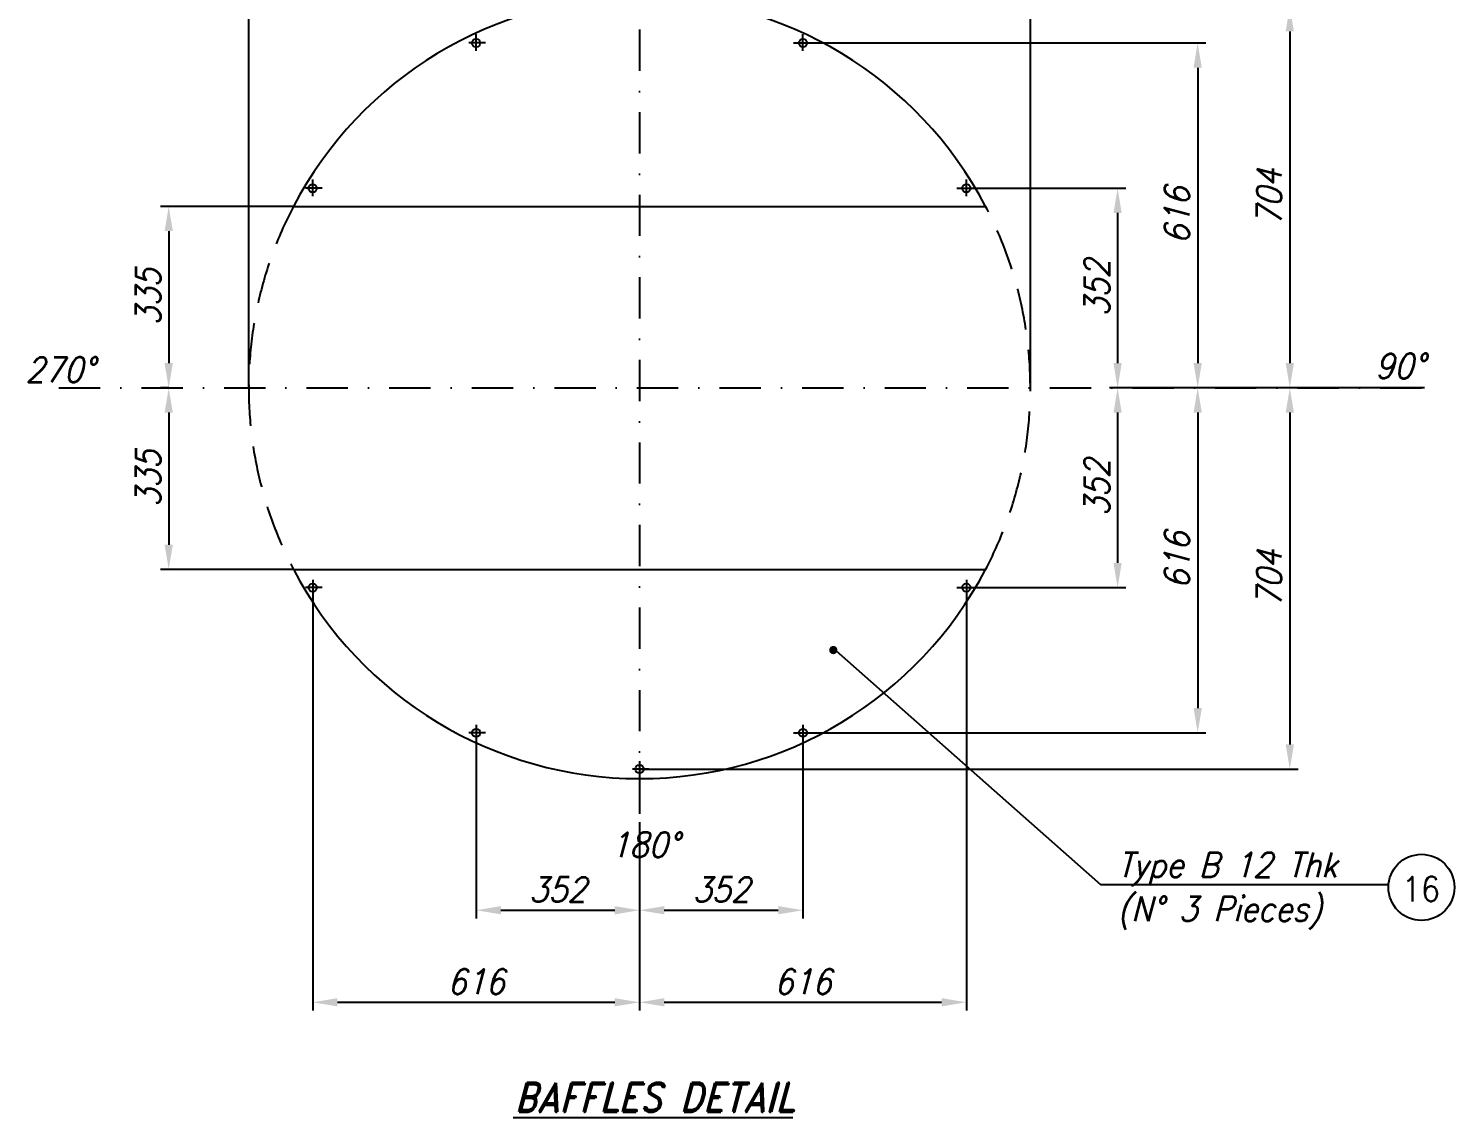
# Model space of a CAD drawing. Extents: x -16931 to 6849, y 1865 to 18685.
# Drawn here: x -9352 to -5897, y 6691 to 9331 of the extents above; entities that cross this region are included whole.
import ezdxf
from ezdxf.enums import TextEntityAlignment as Align

# ---------------------------------------------------------------- set-up
doc = ezdxf.new("R2010")
doc.units = 0
doc.header["$LTSCALE"] = 200
doc.header["$MEASUREMENT"] = 0
doc.linetypes.add('DASHDOT', pattern=[1, 0.5, -0.25, 0, -0.25])
doc.linetypes.add('DASHED', pattern=[0.75, 0.5, -0.25])
doc.layers.get('0').update_dxf_attribs({"linetype": 'CONTINUOUS'})
doc.layers.get('Defpoints').update_dxf_attribs({"linetype": 'CONTINUOUS'})
for name, color, linetype in [('1', 4, 'CONTINUOUS'), ('2', 7, 'CONTINUOUS'), ('ASSIEME', 7, 'CONTINUOUS'), ('QUOTA', 2, 'CONTINUOUS'), ('QUOTE', 1, 'CONTINUOUS')]:
    doc.layers.add(name, color=color, linetype=linetype)
doc.styles.add('PIERO', font='Romand', dxfattribs={"height": 3.5})
doc.styles.add('ROMANS', font='romans.shx', dxfattribs={"width": 0.9, "oblique": 15, "height": 60})
doc.styles.add('SIMPLEX2', font='SIMPLEX.shx', dxfattribs={"height": 40})
doc.dimstyles.get("Standard").update_dxf_attribs({"dimscale": 0, "dimtxt": 60, "dimasz": 18.75, "dimexe": 5, "dimexo": 0.0625, "dimgap": 5, "dimtad": 1, "dimdec": 0, "dimrnd": 0.5, "dimdsep": 46, "dimtxsty": 'ROMANS', "dimcen": 2.5, "dimaunit": 1, "dimadec": 0, "dimazin": 0, "dimtfac": 0.9, "dimtdec": 0, "dimtix": 1, "dimtmove": 2, "dimatfit": 3, "dimfxl": 1, "dimtolj": 1, "dimarcsym": 0})

# ---------------------------------------------------------------- blocks, each defined once
blk = doc.blocks.new('*D47')
at = {"layer": 'Defpoints', "color": 0, "linetype": 'Continuous'}
for p in [(-8710.1, 8899.8), (-9012.3, 8459.8), (-9012.3, 8459.8)]:
    blk.add_point(p, dxfattribs=at)
at = {"layer": 'QUOTA', "color": 1, "linetype": 'Continuous'}
for p, q in [((-8710.2, 8899.8), (-9032.3, 8899.8)), ((-9012.4, 8459.8), (-9032.3, 8459.8))]:
    blk.add_line(p, q, dxfattribs=at)
at = {"layer": 'QUOTA', "color": 0, "linetype": 'Continuous'}
blk.add_line((-9012.3, 8839.8), (-9012.3, 8519.8), dxfattribs=at)
for points in [[(-9022.3, 8839.8), (-9002.3, 8839.8), (-9012.3, 8899.8)], [(-9022.3, 8519.8), (-9002.3, 8519.8), (-9012.3, 8459.8)]]:
    blk.add_solid(points, dxfattribs=at)
at = {"layer": 'QUOTA', "color": 0, "linetype": 'Continuous', "insert": (-9062.3, 8679.8), "char_height": 60, "attachment_point": 5, "rotation": 90, "style": 'ROMANS'}
blk.add_mtext('\\A1;335', dxfattribs=at)
blk = doc.blocks.new('*D48')
at = {"layer": 'Defpoints', "color": 0, "linetype": 'Continuous'}
for p in [(-9070.5, 8459.8), (-9012.3, 8019.8), (-8710.1, 8019.8)]:
    blk.add_point(p, dxfattribs=at)
at = {"layer": 'QUOTA', "color": 1, "linetype": 'Continuous'}
for p, q in [((-9070.5, 8459.8), (-8992.3, 8459.8)), ((-8710.2, 8019.8), (-9032.3, 8019.8))]:
    blk.add_line(p, q, dxfattribs=at)
at = {"layer": 'QUOTA', "color": 0, "linetype": 'Continuous'}
blk.add_line((-9012.3, 8399.8), (-9012.3, 8079.8), dxfattribs=at)
for points in [[(-9022.3, 8399.8), (-9002.3, 8399.8), (-9012.3, 8459.8)], [(-9022.3, 8079.8), (-9002.3, 8079.8), (-9012.3, 8019.8)]]:
    blk.add_solid(points, dxfattribs=at)
at = {"layer": 'QUOTA', "color": 0, "linetype": 'Continuous', "insert": (-9062.3, 8239.8), "char_height": 60, "attachment_point": 5, "rotation": 90, "style": 'ROMANS'}
blk.add_mtext('\\A1;335', dxfattribs=at)
blk = doc.blocks.new('*D49')
at = {"layer": 'Defpoints', "color": 0, "linetype": 'Continuous'}
for p in [(-7079.5, 8943.8), (-6713.1, 8459.8), (-5969.9, 8459.8)]:
    blk.add_point(p, dxfattribs=at)
at = {"layer": 'QUOTA', "color": 1, "linetype": 'Continuous'}
for p, q in [((-7079.5, 8943.8), (-6693.1, 8943.8)), ((-5969.9, 8459.8), (-6733.1, 8459.8))]:
    blk.add_line(p, q, dxfattribs=at)
at = {"layer": 'QUOTA', "color": 0, "linetype": 'Continuous'}
blk.add_line((-6713.1, 8883.8), (-6713.1, 8519.8), dxfattribs=at)
for points in [[(-6723.1, 8883.8), (-6703.1, 8883.8), (-6713.1, 8943.8)], [(-6723.1, 8519.8), (-6703.1, 8519.8), (-6713.1, 8459.8)]]:
    blk.add_solid(points, dxfattribs=at)
at = {"layer": 'QUOTA', "color": 0, "linetype": 'Continuous', "insert": (-6763.1, 8701.8), "char_height": 60, "attachment_point": 5, "rotation": 90, "style": 'ROMANS'}
blk.add_mtext('\\A1;352', dxfattribs=at)
blk = doc.blocks.new('*D50')
at = {"layer": 'Defpoints', "color": 0, "linetype": 'Continuous'}
for p in [(-5969.9, 8459.8), (-7079.5, 7975.8), (-6713.1, 7975.8)]:
    blk.add_point(p, dxfattribs=at)
at = {"layer": 'QUOTA', "color": 0, "linetype": 'Continuous'}
blk.add_line((-6713.1, 8399.8), (-6713.1, 8035.8), dxfattribs=at)
at = {"layer": 'QUOTA', "color": 1, "linetype": 'Continuous'}
blk.add_line((-7079.5, 7975.8), (-6693.1, 7975.8), dxfattribs=at)
at = {"layer": 'QUOTA', "color": 0, "linetype": 'Continuous'}
for points in [[(-6723.1, 8399.8), (-6703.1, 8399.8), (-6713.1, 8459.8)], [(-6723.1, 8035.8), (-6703.1, 8035.8), (-6713.1, 7975.8)]]:
    blk.add_solid(points, dxfattribs=at)
at = {"layer": 'QUOTA', "color": 0, "linetype": 'Continuous', "insert": (-6763.1, 8217.8), "char_height": 60, "attachment_point": 5, "rotation": 90, "style": 'ROMANS'}
blk.add_mtext('\\A1;352', dxfattribs=at)
blk = doc.blocks.new('*D51')
at = {"layer": 'Defpoints', "color": 0, "linetype": 'Continuous'}
for p in [(-7475.5, 9295.8), (-6519.1, 8459.8), (-6490, 8459.8)]:
    blk.add_point(p, dxfattribs=at)
at = {"layer": 'QUOTA', "color": 1, "linetype": 'Continuous'}
for p, q in [((-7475.5, 9295.8), (-6499.1, 9295.8)), ((-6490, 8459.8), (-6539.1, 8459.8))]:
    blk.add_line(p, q, dxfattribs=at)
at = {"layer": 'QUOTA', "color": 0, "linetype": 'Continuous'}
blk.add_line((-6519.1, 9235.8), (-6519.1, 8519.8), dxfattribs=at)
for points in [[(-6529.1, 9235.8), (-6509.1, 9235.8), (-6519.1, 9295.8)], [(-6529.1, 8519.8), (-6509.1, 8519.8), (-6519.1, 8459.8)]]:
    blk.add_solid(points, dxfattribs=at)
at = {"layer": 'QUOTA', "color": 0, "linetype": 'Continuous', "insert": (-6569.1, 8877.8), "char_height": 60, "attachment_point": 5, "rotation": 90, "style": 'ROMANS'}
blk.add_mtext('\\A1;616', dxfattribs=at)
blk = doc.blocks.new('*D52')
at = {"layer": 'Defpoints', "color": 0, "linetype": 'Continuous'}
for p in [(-6490, 8459.8), (-7475.5, 7623.8), (-6519.1, 7623.8)]:
    blk.add_point(p, dxfattribs=at)
at = {"layer": 'QUOTA', "color": 0, "linetype": 'Continuous'}
blk.add_line((-6519.1, 8399.8), (-6519.1, 7683.8), dxfattribs=at)
at = {"layer": 'QUOTA', "color": 1, "linetype": 'Continuous'}
blk.add_line((-7475.5, 7623.8), (-6499.1, 7623.8), dxfattribs=at)
at = {"layer": 'QUOTA', "color": 0, "linetype": 'Continuous'}
for points in [[(-6529.1, 8399.8), (-6509.1, 8399.8), (-6519.1, 8459.8)], [(-6529.1, 7683.8), (-6509.1, 7683.8), (-6519.1, 7623.8)]]:
    blk.add_solid(points, dxfattribs=at)
at = {"layer": 'QUOTA', "color": 0, "linetype": 'Continuous', "insert": (-6569.1, 8041.8), "char_height": 60, "attachment_point": 5, "rotation": 90, "style": 'ROMANS'}
blk.add_mtext('\\A1;616', dxfattribs=at)
blk = doc.blocks.new('*D53')
at = {"layer": 'Defpoints', "color": 0, "linetype": 'Continuous'}
for p in [(-7871.5, 9383.8), (-6295.9, 8459.8), (-6257.1, 8459.8)]:
    blk.add_point(p, dxfattribs=at)
at = {"layer": 'QUOTA', "color": 1, "linetype": 'Continuous'}
for p, q in [((-7871.5, 9383.8), (-6275.9, 9383.8)), ((-6257.2, 8459.8), (-6315.9, 8459.8))]:
    blk.add_line(p, q, dxfattribs=at)
at = {"layer": 'QUOTA', "color": 0, "linetype": 'Continuous'}
blk.add_line((-6295.9, 9323.8), (-6295.9, 8519.8), dxfattribs=at)
for points in [[(-6305.9, 9323.8), (-6285.9, 9323.8), (-6295.9, 9383.8)], [(-6305.9, 8519.8), (-6285.9, 8519.8), (-6295.9, 8459.8)]]:
    blk.add_solid(points, dxfattribs=at)
at = {"layer": 'QUOTA', "color": 0, "linetype": 'Continuous', "insert": (-6345.9, 8921.8), "char_height": 60, "attachment_point": 5, "rotation": 90, "style": 'ROMANS'}
blk.add_mtext('\\A1;704', dxfattribs=at)
blk = doc.blocks.new('*D54')
at = {"layer": 'Defpoints', "color": 0, "linetype": 'Continuous'}
for p in [(-6257.1, 8459.8), (-7871.5, 7535.8), (-6295.9, 7535.8)]:
    blk.add_point(p, dxfattribs=at)
at = {"layer": 'QUOTA', "color": 0, "linetype": 'Continuous'}
blk.add_line((-6295.9, 8399.8), (-6295.9, 7595.8), dxfattribs=at)
at = {"layer": 'QUOTA', "color": 1, "linetype": 'Continuous'}
blk.add_line((-7871.5, 7535.8), (-6275.9, 7535.8), dxfattribs=at)
at = {"layer": 'QUOTA', "color": 0, "linetype": 'Continuous'}
for points in [[(-6305.9, 8399.8), (-6285.9, 8399.8), (-6295.9, 8459.8)], [(-6305.9, 7595.8), (-6285.9, 7595.8), (-6295.9, 7535.8)]]:
    blk.add_solid(points, dxfattribs=at)
at = {"layer": 'QUOTA', "color": 0, "linetype": 'Continuous', "insert": (-6345.9, 7997.8), "char_height": 60, "attachment_point": 5, "rotation": 90, "style": 'ROMANS'}
blk.add_mtext('\\A1;704', dxfattribs=at)
blk = doc.blocks.new('*D56')
at = {"layer": 'Defpoints', "color": 0, "linetype": 'Continuous'}
for p in [(-8663.5, 7975.8), (-7871.5, 7407.3), (-7871.5, 6970.7)]:
    blk.add_point(p, dxfattribs=at)
at = {"layer": 'QUOTA', "color": 1, "linetype": 'Continuous'}
for p, q in [((-8663.5, 7975.8), (-8663.5, 6950.7)), ((-7871.5, 7407.2), (-7871.5, 6950.7))]:
    blk.add_line(p, q, dxfattribs=at)
at = {"layer": 'QUOTA', "color": 0, "linetype": 'Continuous'}
blk.add_line((-8603.5, 6970.7), (-7931.5, 6970.7), dxfattribs=at)
for points in [[(-8603.5, 6980.7), (-8603.5, 6960.7), (-8663.5, 6970.7)], [(-7931.5, 6980.7), (-7931.5, 6960.7), (-7871.5, 6970.7)]]:
    blk.add_solid(points, dxfattribs=at)
at = {"layer": 'QUOTA', "color": 0, "linetype": 'Continuous', "insert": (-8267.5, 7020.7), "char_height": 60, "attachment_point": 5, "style": 'ROMANS'}
blk.add_mtext('\\A1;616', dxfattribs=at)
blk = doc.blocks.new('*D57')
at = {"layer": 'Defpoints', "color": 0, "linetype": 'Continuous'}
for p in [(-7079.5, 7975.8), (-7871.5, 7407.3), (-7079.5, 6970.7)]:
    blk.add_point(p, dxfattribs=at)
at = {"layer": 'QUOTA', "color": 1, "linetype": 'Continuous'}
blk.add_line((-7079.5, 7975.8), (-7079.5, 6950.7), dxfattribs=at)
at = {"layer": 'QUOTA', "color": 0, "linetype": 'Continuous'}
blk.add_line((-7811.5, 6970.7), (-7139.5, 6970.7), dxfattribs=at)
for points in [[(-7811.5, 6980.7), (-7811.5, 6960.7), (-7871.5, 6970.7)], [(-7139.5, 6980.7), (-7139.5, 6960.7), (-7079.5, 6970.7)]]:
    blk.add_solid(points, dxfattribs=at)
at = {"layer": 'QUOTA', "color": 0, "linetype": 'Continuous', "insert": (-7475.5, 7020.7), "char_height": 60, "attachment_point": 5, "style": 'ROMANS'}
blk.add_mtext('\\A1;616', dxfattribs=at)
blk = doc.blocks.new('*D58')
at = {"layer": 'Defpoints', "color": 0, "linetype": 'Continuous'}
for p in [(-8267.5, 7623.8), (-7871.5, 7203.5), (-7871.5, 7193.8)]:
    blk.add_point(p, dxfattribs=at)
at = {"layer": 'QUOTA', "color": 1, "linetype": 'Continuous'}
for p, q in [((-8267.5, 7623.8), (-8267.5, 7173.8)), ((-7871.5, 7203.5), (-7871.5, 7173.8))]:
    blk.add_line(p, q, dxfattribs=at)
at = {"layer": 'QUOTA', "color": 0, "linetype": 'Continuous'}
blk.add_line((-8207.5, 7193.8), (-7931.5, 7193.8), dxfattribs=at)
for points in [[(-8207.5, 7203.8), (-8207.5, 7183.8), (-8267.5, 7193.8)], [(-7931.5, 7203.8), (-7931.5, 7183.8), (-7871.5, 7193.8)]]:
    blk.add_solid(points, dxfattribs=at)
at = {"layer": 'QUOTA', "color": 0, "linetype": 'Continuous', "insert": (-8069.5, 7243.8), "char_height": 60, "attachment_point": 5, "style": 'ROMANS'}
blk.add_mtext('\\A1;352', dxfattribs=at)
blk = doc.blocks.new('*D59')
at = {"layer": 'Defpoints', "color": 0, "linetype": 'Continuous'}
for p in [(-7475.5, 7623.8), (-7871.5, 7203.5), (-7475.5, 7193.8)]:
    blk.add_point(p, dxfattribs=at)
at = {"layer": 'QUOTA', "color": 1, "linetype": 'Continuous'}
blk.add_line((-7475.5, 7623.8), (-7475.5, 7173.8), dxfattribs=at)
at = {"layer": 'QUOTA', "color": 0, "linetype": 'Continuous'}
blk.add_line((-7811.5, 7193.8), (-7535.5, 7193.8), dxfattribs=at)
for points in [[(-7811.5, 7203.8), (-7811.5, 7183.8), (-7871.5, 7193.8)], [(-7535.5, 7203.8), (-7535.5, 7183.8), (-7475.5, 7193.8)]]:
    blk.add_solid(points, dxfattribs=at)
at = {"layer": 'QUOTA', "color": 0, "linetype": 'Continuous', "insert": (-7673.5, 7243.8), "char_height": 60, "attachment_point": 5, "style": 'ROMANS'}
blk.add_mtext('\\A1;352', dxfattribs=at)

msp = doc.modelspace()

# ---------------------------------------------------------------- linework, layer by layer
at = {"layer": 'ASSIEME', "color": 0, "linetype": 'DASHDOT'}
for p, q in [((-7871.5, 9728.5), (-7871.5, 7358.5)), ((-9278.4, 8459.8), (-5969.9, 8459.8))]:
    msp.add_line(p, q, dxfattribs=at)
at = {"layer": 'ASSIEME', "color": 0, "linetype": 'Continuous'}
for p, q in [((-8244.6, 9295.8), (-8284.9, 9295.8)), ((-8267.5, 9278.9), (-8267.5, 9317)), ((-8267.5, 9276.7), (-8267.5, 9314.1)), ((-7498.5, 9295.8), (-7458.2, 9295.8)), ((-7475.5, 9278.9), (-7475.5, 9317)), ((-7475.5, 9276.7), (-7475.5, 9314.1)), ((-8663.5, 8926.9), (-8663.5, 8965)), ((-8663.5, 8924.7), (-8663.5, 8962.1)), ((-7079.5, 8926.9), (-7079.5, 8965)), ((-7079.5, 8924.7), (-7079.5, 8962.1)), ((-8640.6, 8943.8), (-8680.9, 8943.8)), ((-7102.5, 8943.8), (-7062.2, 8943.8)), ((-8710.1, 8899.8), (-7033, 8899.8)), ((-8710.1, 8019.8), (-7033, 8019.8)), ((-8663.5, 7995), (-8663.5, 7957.6)), ((-8663.5, 7992.8), (-8663.5, 7954.7)), ((-7079.5, 7995), (-7079.5, 7957.6)), ((-7079.5, 7992.8), (-7079.5, 7954.7)), ((-8640.6, 7975.8), (-8680.9, 7975.8)), ((-7102.5, 7975.8), (-7062.2, 7975.8)), ((-8267.5, 7643), (-8267.5, 7605.6)), ((-8267.5, 7640.8), (-8267.5, 7602.7)), ((-7475.5, 7643), (-7475.5, 7605.6)), ((-7475.5, 7640.8), (-7475.5, 7602.7)), ((-8244.6, 7623.8), (-8284.9, 7623.8)), ((-7498.5, 7623.8), (-7458.2, 7623.8)), ((-7848.6, 7535.8), (-7888.9, 7535.8)), ((-7871.5, 7555), (-7871.5, 7517.6)), ((-7871.5, 7552.8), (-7871.5, 7514.7))]:
    msp.add_line(p, q, dxfattribs=at)
for centre in [(-8267.5, 9295.8), (-7475.5, 9295.8), (-8663.5, 8943.8), (-7079.5, 8943.8), (-8663.5, 7975.8), (-7079.5, 7975.8), (-8267.5, 7623.8), (-7475.5, 7623.8), (-7871.5, 7535.8)]:
    msp.add_circle(centre, 10, dxfattribs=at)
for start, end in [(27.686, 152.314), (207.6542, 332.314)]:
    msp.add_arc((-7871.5, 8459.8), 947, start, end, dxfattribs=at)
at = {"layer": 'ASSIEME', "color": 0, "linetype": 'DASHED'}
for start, end in [(152.314, 207.686), (332.314, 27.686)]:
    msp.add_arc((-7871.5, 8459.8), 947, start, end, dxfattribs=at)
at = {"layer": 'QUOTA', "color": 0, "linetype": 'Continuous'}
for p, q in [((-6924.5, 8459.8), (-6924.5, 9919.9)), ((-8818.5, 8459.8), (-8818.5, 9910.2)), ((-7402, 7828.8), (-6754.6, 7256.1)), ((-6754.6, 7256.1), (-6058.4, 7256.1))]:
    msp.add_line(p, q, dxfattribs=at)
at = {"layer": 'QUOTA', "color": 0, "linetype": 'Continuous', "const_width": 10}
msp.add_lwpolyline([(-7406.9, 7824.4, 1), (-7396.9, 7824.4, 1)], format="xyb", close=True, dxfattribs=at)
at = {"layer": 'QUOTE', "color": 0}
msp.add_circle((-5976.9, 7249.3), 80, dxfattribs=at)

# ---------------------------------------------------------------- texts
at = {"color": 0, "linetype": 'ByBlock', "char_height": 60, "attachment_point": 5, "style": 'ROMANS'}
for s, insert in [('90°', (-6029.1, 8512.8)), ('270°', (-9275.7, 8503.9)), ('180°', (-7859.1, 7352.4))]:
    msp.add_mtext(s, dxfattribs=dict(at, insert=insert))
at = {"layer": '1', "color": 0, "style": 'PIERO', "oblique": 15, "width": 0.9}
msp.add_text('%%uBAFFLES DETAIL', height=70, dxfattribs=at).set_placement((-8173.9, 6705.5))
at = {"layer": '2', "color": 0, "style": 'SIMPLEX2', "width": 0.9}
msp.add_text('16', height=60, dxfattribs=at).set_placement((-5977.9, 7245.3), align=Align.MIDDLE_CENTER)
at = {"layer": 'QUOTE', "color": 0, "style": 'ROMANS', "oblique": 15, "width": 0.9}
for s, p in [('Type B 12 Thk', (-6713.4, 7273.9)), ('(N%%D 3 Pieces)', (-6713.4, 7167.2))]:
    msp.add_text(s, height=60, dxfattribs=at).set_placement(p)

# ---------------------------------------------------------------- dimensions: what is measured, and where the dimension line sits
at = {"layer": 'QUOTA', "color": 0, "linetype": 'Continuous'}
for base, p1, p2, text, override, picture, middle in [((-6295.9, 8459.8), (-7871.5, 9383.8), (-6257.1, 8459.8), '704', {"dimscale": 1, "dimtxt": 60, "dimasz": 60, "dimexe": 20, "dimgap": 20, "dimclre": 1, "dimtfac": 1, "dimtdec": 1, "dimtmove": 1, "dimtzin": 0}, '*D53', (-6345.9, 8921.8)), ((-6519.1, 8459.8), (-7475.5, 9295.8), (-6490, 8459.8), '616', {"dimscale": 1, "dimtxt": 60, "dimasz": 60, "dimexe": 20, "dimgap": 20, "dimclre": 1, "dimtfac": 1, "dimtdec": 1, "dimtmove": 1, "dimtzin": 0}, '*D51', (-6569.1, 8877.8)), ((-6713.1, 8459.8), (-7079.5, 8943.8), (-5969.9, 8459.8), '352', {"dimscale": 1, "dimtxt": 60, "dimasz": 60, "dimexe": 20, "dimgap": 20, "dimclre": 1, "dimtfac": 1, "dimtdec": 1, "dimtmove": 1, "dimtzin": 0}, '*D49', (-6763.1, 8701.8)), ((-9012.3, 8459.8), (-8710.1, 8899.8), (-9012.3, 8459.8), '335', {"dimscale": 1, "dimtxt": 60, "dimasz": 60, "dimexe": 20, "dimgap": 20, "dimclre": 1, "dimtfac": 1, "dimtdec": 1, "dimtmove": 1, "dimtzin": 0}, '*D47', (-9062.3, 8679.8)), ((-9012.3, 8019.8), (-9070.5, 8459.8), (-8710.1, 8019.8), '335', {"dimscale": 1, "dimtxt": 60, "dimasz": 60, "dimexe": 20, "dimgap": 20, "dimclre": 1, "dimtfac": 1, "dimtdec": 1, "dimtmove": 1, "dimtzin": 0}, '*D48', (-9062.3, 8239.8)), ((-6295.9, 7535.8), (-6257.1, 8459.8), (-7871.5, 7535.8), '704', {"dimscale": 1, "dimtxt": 60, "dimasz": 60, "dimexe": 20, "dimgap": 20, "dimse1": 1, "dimclre": 1, "dimtfac": 1, "dimtdec": 1, "dimtmove": 1, "dimtzin": 0}, '*D54', (-6345.9, 7997.8)), ((-6519.1, 7623.8), (-6490, 8459.8), (-7475.5, 7623.8), '616', {"dimscale": 1, "dimtxt": 60, "dimasz": 60, "dimexe": 20, "dimgap": 20, "dimse1": 1, "dimclre": 1, "dimtfac": 1, "dimtdec": 1, "dimtmove": 1, "dimtzin": 0}, '*D52', (-6569.1, 8041.8)), ((-6713.1, 7975.8), (-5969.9, 8459.8), (-7079.5, 7975.8), '352', {"dimscale": 1, "dimtxt": 60, "dimasz": 60, "dimexe": 20, "dimgap": 20, "dimse1": 1, "dimclre": 1, "dimtfac": 1, "dimtdec": 1, "dimtmove": 1, "dimtzin": 0}, '*D50', (-6763.1, 8217.8))]:
    dim = msp.add_linear_dim(base=base, p1=p1, p2=p2, angle=90, text=text, dimstyle='Standard', override=override, dxfattribs=at)
    dim.commit()
    dim.dimension.update_dxf_attribs({"geometry": picture, "text_midpoint": middle})
for base, p1, p2, text, override, picture, middle in [((-7871.5, 6970.7), (-8663.5, 7975.8), (-7871.5, 7407.3), '616', {"dimscale": 1, "dimtxt": 60, "dimasz": 60, "dimexe": 20, "dimgap": 20, "dimclre": 1, "dimtfac": 1, "dimtdec": 1, "dimtmove": 1, "dimtzin": 0}, '*D56', (-8267.5, 7020.7)), ((-7079.5, 6970.7), (-7871.5, 7407.3), (-7079.5, 7975.8), '616', {"dimscale": 1, "dimtxt": 60, "dimasz": 60, "dimexe": 20, "dimgap": 20, "dimse1": 1, "dimclre": 1, "dimtfac": 1, "dimtdec": 1, "dimtmove": 1, "dimtzin": 0}, '*D57', (-7475.5, 7020.7)), ((-7871.5, 7193.8), (-8267.5, 7623.8), (-7871.5, 7203.5), '352', {"dimscale": 1, "dimtxt": 60, "dimasz": 60, "dimexe": 20, "dimgap": 20, "dimclre": 1, "dimtfac": 1, "dimtdec": 1, "dimtmove": 1, "dimtzin": 0}, '*D58', (-8069.5, 7243.8)), ((-7475.5, 7193.8), (-7871.5, 7203.5), (-7475.5, 7623.8), '352', {"dimscale": 1, "dimtxt": 60, "dimasz": 60, "dimexe": 20, "dimgap": 20, "dimse1": 1, "dimclre": 1, "dimtfac": 1, "dimtdec": 1, "dimtmove": 1, "dimtzin": 0}, '*D59', (-7673.5, 7243.8))]:
    dim = msp.add_linear_dim(base=base, p1=p1, p2=p2, text=text, dimstyle='Standard', override=override, dxfattribs=at)
    dim.commit()
    dim.dimension.update_dxf_attribs({"geometry": picture, "text_midpoint": middle})

doc.saveas('drawing.dxf')
